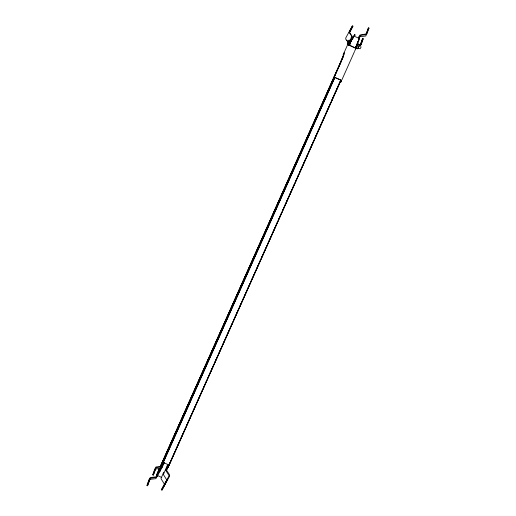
<?xml version="1.0" encoding="UTF-8"?>
<svg xmlns="http://www.w3.org/2000/svg" width="516" height="516" viewBox="0 0 516 516"><rect width="100%" height="100%" fill="white"/><g stroke="black" fill="none" stroke-linecap="round" stroke-linejoin="round"><path stroke-width="0.77" d="M165.017 484.53L165.133 483.885M167.448 479.641L161.901 490.2L169.648 476.049L169.545 474.772L166.345 469.953M347.3 44.15L349.158 40.1L350.306 40.616L349.667 42.112L348.448 44.673L347.3 44.15L349.158 40.1M359.575 44.815L358.02 48.672L356.169 48.169L358.027 44.112L359.575 44.815L359.278 45.343M334.071 78.58L334.916 77.548L340.644 80.083L341.121 80.483L340.431 81.754M355.253 34.804L354.84 35.804M149.608 479.712L147.524 485.846L150.375 478.293L156.671 477.242L162.372 466.916L161.108 468.27L155.393 469.102L153.31 475.236L156.161 467.69L162.456 466.632L164.423 462.665M360.091 45.182L362.69 38.358L360.607 44.499L358.614 45.008M365.876 34.572L368.476 27.754L366.392 33.888L359.929 35.062L358.362 38.397M367.979 30.425L365.799 36.03L359.762 36.739L359.046 38.023M343.895 54.606L343.746 55.038M354.763 50.942L356.195 47.575M349.068 45.06L351.08 40.377L350.19 42.189M355.505 47.975L357.511 43.286L357.246 43.802M361.123 46.956L360.078 48.801L357.981 47.853M334.091 76.987L333.433 78.587L334.562 77.265L340.721 79.941L341.682 80.735L340.992 82.005L341.65 80.406M354.279 35.552L354.692 34.553L353.537 36.675M340.508 81.496L341.089 80.154M354.505 51.561L341.973 79.67M350.3 40.164L351.719 36.204L349.08 32.308L352.422 25.8L345.726 38.029L345.823 39.306L347.842 42.022M350.854 40.416L352.273 36.455L349.635 32.56L352.983 26.052L349.538 32.347M355.382 47.891L355.879 46.75M339.921 63.913L344.275 52.813L343.166 54.78L343.34 54.348L347.997 43.879M156.825 474.456L159.328 468.476M160.044 467.032L344.043 54.399M157.599 473.043L159.444 468.528M160.16 467.09L343.501 55.928M158.367 471.624L159.56 468.586M160.547 466.38L342.959 57.457L342.037 59.688M158.754 470.921L159.618 468.612M160.605 466.406L341.379 61.165M156.109 477.119L157.657 473.656M158.27 472.275L159.812 468.818M161.069 466.677L334.175 78.245M350.254 42.209L352.551 37.907M161.334 465.871L334.233 78.277M350.37 42.267L352.17 38.616M162.224 464.555L334.349 78.329M349.171 45.266L353.615 35.965L359.368 38.448L358.394 40.641M162.998 463.142L334.794 77.652M349.068 45.337L353.325 36.494M160.308 469.038L159.386 471.121L159.941 471.372L160.56 469.986M161.856 465.58L163.095 462.807M157.554 475.391L155.903 478.655L150.111 479.325M163.901 462.33L161.811 466.264L155.987 466.961L152.736 475.03L154.813 468.889L155.826 468.122M352.422 39.726L353.35 37.642M163.643 472.224C161.211 478.403 161.244 477.21 161.082 478.796L164.481 484.24M167.229 465.522L163.398 474.552L166.791 479.996M168.339 464.374L165.713 470.308L169.106 475.752L161.366 489.903L166.513 480.473M165.991 470.611L166.584 469.108M166.1 470.663L166.7 469.167M169.203 463.936L166.468 469.683M358.923 38.648L360.536 35.327L366.566 34.611L369.05 27.961L368.663 28.67M166.945 469.334L168.745 465.684M169.403 464.213L173.337 455.389M173.995 453.919L174.976 451.713M175.634 450.242L179.574 441.419M180.226 439.942L185.805 427.442M186.463 425.971L188.43 421.559M189.088 420.089L190.398 417.147M191.055 415.677L192.036 413.471M192.694 411.994L195.648 405.376M197.286 401.7L202.865 389.199M203.523 387.729L206.477 381.105M208.116 377.428L211.07 370.81M211.721 369.34L213.695 364.928M214.346 363.457L217.3 356.833M218.939 353.157L221.893 346.539M222.551 345.069L224.518 340.657M225.176 339.186L226.485 336.245M227.143 334.774L228.13 332.568M228.781 331.098L232.722 322.268M233.38 320.797L235.348 316.385M236.005 314.915L237.315 311.974M237.973 310.503L238.953 308.297M239.611 306.827L241.578 302.408M242.236 300.938L243.546 297.996M244.203 296.526L245.19 294.32M245.842 292.849L249.783 284.026M250.441 282.555L252.408 278.143M253.066 276.673L254.375 273.725M255.033 272.255L256.013 270.049M256.671 268.578L260.606 259.754M261.264 258.284L265.205 249.46M265.856 247.983L266.843 245.777M267.501 244.307L271.435 235.483M272.093 234.012L277.673 221.512M278.324 220.035L281.278 213.418M282.916 209.741L288.496 197.241M289.154 195.77L292.108 189.146M292.759 187.676L294.733 183.264M295.384 181.793L296.7 178.852M297.351 177.381L298.338 175.176M299.977 171.499L302.931 164.875M303.589 163.404L305.556 158.993M306.214 157.522L307.523 154.581M308.181 153.11L309.168 150.904M309.819 149.434L312.115 144.286M313.102 142.081L313.76 140.61M314.418 139.139L316.385 134.721M317.037 133.251L318.353 130.309M319.011 128.839L319.991 126.633M320.649 125.162L324.583 116.339M325.241 114.868L327.209 110.45M327.866 108.979L329.176 106.038M329.834 104.567L330.82 102.361M331.478 100.891L335.413 92.067M336.071 90.597L340.663 80.296M167.332 468.631L265.263 249.486M265.972 248.041L329.234 106.07M329.95 104.625L340.721 80.328M355.214 47.994L355.814 46.498M357.182 43.583L358.046 41.274M168.1 467.212L340.837 80.38M355.33 48.053L358.936 39.958M168.874 465.8L340.947 80.438M355.498 48.252L359.2 39.152M358.485 37.771L359.155 36.475L359.904 36.133M350.248 40.635L350.519 40.119L348.242 45.563L348.506 45.086L349.777 45.305L355.84 48.156L355.801 48.988L358.072 43.544L357.801 44.053M350.016 41.151L350.306 40.616M160.308 468.064L156.535 474.984L161.779 477.532M161.121 467.935L156.574 476.391L156.025 476.868L150.201 477.571L146.95 485.633L149.027 479.499L150.04 478.725M166.184 470.727L169.074 465.019L163.327 462.536L160.947 466.574M357.711 48.865L358.201 48.194M360.013 46.64L363.264 38.571L361.187 44.705L360.174 45.479M357.782 42.08L357.395 42.789M349.293 45.318L355.376 48.072M348.519 41.596L349.667 42.112M357.388 45.608L358.93 46.305M348.887 43.737L350.28 44.37M347.591 43.621L348.739 44.137M356.459 47.633L358.001 48.33M163.488 486.014L164.024 486.311M346.784 40.1L347.597 41.19"/></g></svg>
